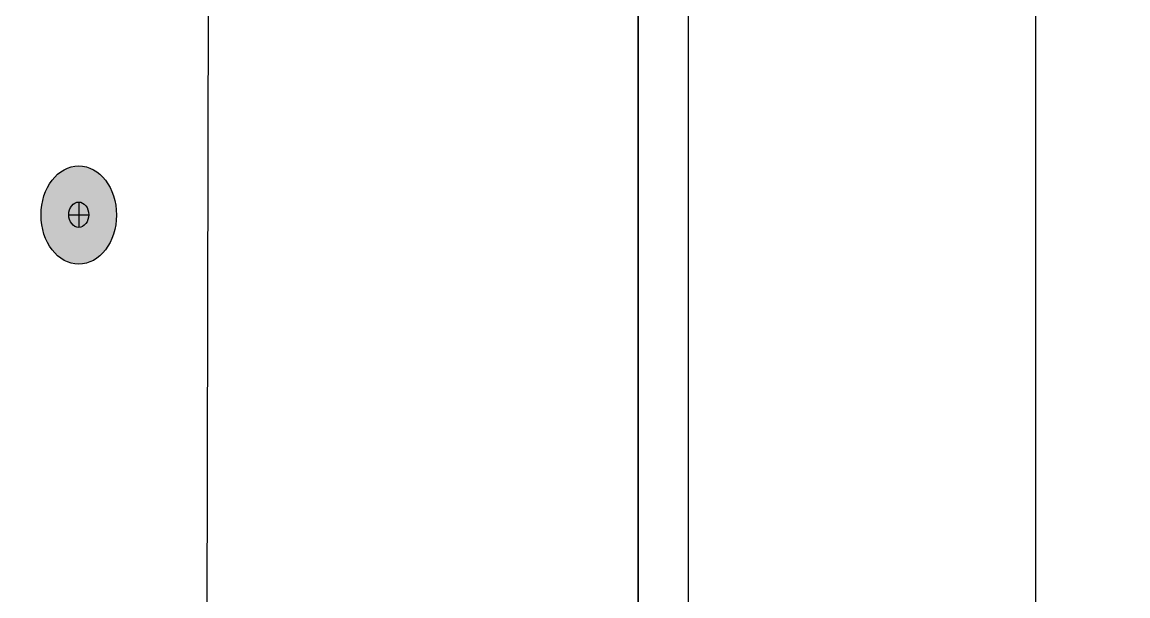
# Model space of a CAD drawing. Extents: x -1337 to 5791, y -3809 to 1769.
# Drawn here: x 4459.4 to 4566.9, y -2043.2 to -1987.4 of the extents above; entities that cross this region are included whole.
import ezdxf

# ---------------------------------------------------------------- set-up
doc = ezdxf.new("R2010")
doc.units = 0
doc.header["$MEASUREMENT"] = 0
for name, color, linetype, lineweight in [('G-ANNO-TTLB', 7, 'Continuous', 0), ('TYVEK', 7, 'Continuous', 0), ('WALL SCRATCH', 7, 'Continuous', 0)]:
    doc.layers.add(name, color=color, linetype=linetype, lineweight=lineweight)

# ---------------------------------------------------------------- blocks, each defined once
blk = doc.blocks.new('Block_294')
at = {"layer": 'WALL SCRATCH', "true_color": 0x003b71, "transparency": 33554687}
h = blk.add_hatch(color=156, dxfattribs=at)
h.dxf.hatch_style = 2
edge = h.paths.add_edge_path()
edge.add_ellipse((4464.93, -2006.13), major_axis=(0, 4.78), ratio=0.766948, start_angle=0, end_angle=360)
at = {"layer": 'WALL SCRATCH', "color": 18, "lineweight": 25, "true_color": 0x080808}
for p, q in [((4464.93, -2004.87), (4464.93, -2007.34)), ((4463.96, -2006.1), (4465.9, -2006.1))]:
    blk.add_line(p, q, dxfattribs=at)
at = {"layer": 'WALL SCRATCH', "color": 8, "lineweight": 25, "true_color": 0x808080}
blk.add_lwpolyline([(4464.42, -2001.71)], dxfattribs=at)
at = {"layer": 'WALL SCRATCH', "color": 18, "lineweight": 25, "true_color": 0x000000}
blk.add_ellipse((4464.93, -2006.13), major_axis=(0, 4.78), ratio=0.766948, dxfattribs=at)
at = {"layer": 'WALL SCRATCH', "color": 18, "lineweight": 25, "true_color": 0x080808}
blk.add_ellipse((4464.93, -2006.1), major_axis=(0, 1.23), ratio=0.788846, dxfattribs=at)
blk = doc.blocks.new('Block_293')
at = {"layer": 'WALL SCRATCH'}
blk.add_blockref('Block_294', (0, 0), dxfattribs=at)
blk = doc.blocks.new('Block_292')
at = {"layer": 'WALL SCRATCH'}
blk.add_blockref('Block_293', (0, 0), dxfattribs=at)
blk = doc.blocks.new('Block_307')
at = {"layer": 'WALL SCRATCH', "true_color": 0x003b71, "transparency": 33554687}
h = blk.add_hatch(color=156, dxfattribs=at)
h.dxf.hatch_style = 2
edge = h.paths.add_edge_path()
edge.add_ellipse((4464.93, -2006.13), major_axis=(0, 4.78), ratio=0.766948, start_angle=0, end_angle=360)
at = {"layer": 'WALL SCRATCH', "color": 18, "lineweight": 25, "true_color": 0x080808}
for p, q in [((4464.93, -2004.87), (4464.93, -2007.34)), ((4463.96, -2006.1), (4465.9, -2006.1))]:
    blk.add_line(p, q, dxfattribs=at)
at = {"layer": 'WALL SCRATCH', "color": 8, "lineweight": 25, "true_color": 0x808080}
blk.add_lwpolyline([(4464.42, -2001.71)], dxfattribs=at)
at = {"layer": 'WALL SCRATCH', "color": 18, "lineweight": 25, "true_color": 0x000000}
blk.add_ellipse((4464.93, -2006.13), major_axis=(0, 4.78), ratio=0.766948, dxfattribs=at)
at = {"layer": 'WALL SCRATCH', "color": 18, "lineweight": 25, "true_color": 0x080808}
blk.add_ellipse((4464.93, -2006.1), major_axis=(0, 1.23), ratio=0.788846, dxfattribs=at)
blk = doc.blocks.new('Block_306')
at = {"layer": 'WALL SCRATCH'}
blk.add_blockref('Block_307', (0, 0), dxfattribs=at)
blk = doc.blocks.new('Block_305')
at = {"layer": 'WALL SCRATCH'}
blk.add_blockref('Block_306', (0, 0), dxfattribs=at)
blk = doc.blocks.new('Block_548')
at = {"layer": 'TYVEK', "color": 33, "lineweight": 25, "true_color": 0xcc9966}
for points in [[(4362.53, -2035.54)], [(4460.16, -2090.49)]]:
    blk.add_lwpolyline(points, dxfattribs=at)

msp = doc.modelspace()

# ---------------------------------------------------------------- hatches: boundary and pattern name
at = {"layer": 'G-ANNO-TTLB', "true_color": 0xff00ff, "transparency": 33554687}
h = msp.add_hatch(color=6, dxfattribs=at)
edge = h.paths.add_edge_path()
edge.add_spline(control_points=[(5472, -3692.6), (5472, -3692.6), (2542.48, -3692.6), (2542.48, -3692.6), (2542.48, -3692.6), (2542.48, -1235.6), (2542.48, -1235.6), (2542.48, -1235.6), (5472, -1235.6), (5472, -1235.6), (5472, -1235.6), (5472, -3692.6), (5472, -3692.6)], knot_values=[0, 0, 0, 0, 1, 1, 1, 2, 2, 2, 3, 3, 3, 4, 4, 4, 4], degree=3, periodic=0)
edge = h.paths.add_edge_path()
edge.add_spline(control_points=[(2551.48, -1244.6), (2551.48, -1244.6), (2551.48, -3683.6), (2551.48, -3683.6), (2551.48, -3683.6), (5463, -3683.6), (5463, -3683.6), (5463, -3683.6), (5463, -1244.6), (5463, -1244.6), (5463, -1244.6), (2551.48, -1244.6), (2551.48, -1244.6)], knot_values=[0, 0, 0, 0, 1, 1, 1, 2, 2, 2, 3, 3, 3, 4, 4, 4, 4], degree=3, periodic=0)
edge.add_line((2551.48, -1244.6), (2551.48, -1244.6))

# ---------------------------------------------------------------- linework, layer by layer
at = {"layer": 'G-ANNO-TTLB'}
for points in [[(5472, -3692.6), (5472, -3692.6), (2542.48, -3692.6), (2542.48, -3692.6), (2542.48, -3692.6), (2542.48, -1235.6), (2542.48, -1235.6), (2542.48, -1235.6), (5472, -1235.6), (5472, -1235.6), (5472, -1235.6), (5472, -3692.6), (5472, -3692.6)], [(2551.48, -1244.6), (2551.48, -1244.6), (2551.48, -3683.6), (2551.48, -3683.6), (2551.48, -3683.6), (5463, -3683.6), (5463, -3683.6), (5463, -3683.6), (5463, -1244.6), (5463, -1244.6), (5463, -1244.6), (2551.48, -1244.6), (2551.48, -1244.6)]]:
    msp.add_open_spline(points, degree=3, knots=[0, 0, 0, 0, 1, 1, 1, 2, 2, 2, 3, 3, 3, 4, 4, 4, 4], dxfattribs=at)
at = {"layer": 'TYVEK', "color": 18, "lineweight": 25, "true_color": 0x000000}
msp.add_line((4519.3, -1863.71), (4519.3, -2288.07), dxfattribs=at)
at = {"layer": 'TYVEK', "color": 2, "lineweight": 25, "true_color": 0xffff00}
msp.add_line((4519.3, -2288.07), (4519.3, -1921.48), dxfattribs=at)
msp.add_lwpolyline([(4476.74, -2025.45)], dxfattribs=at)
at = {"layer": 'WALL SCRATCH', "color": 33, "lineweight": 25, "true_color": 0xcc9966}
msp.add_line((4557.98, -2265.17), (4557.98, -1840.8), dxfattribs=at)
at = {"layer": 'WALL SCRATCH', "color": 2, "lineweight": 25, "true_color": 0xffff00}
for p, q in [((4524.22, -2284.01), (4524.22, -1859.65)), ((4519.27, -1862.18), (4519.27, -2286.54))]:
    msp.add_line(p, q, dxfattribs=at)
at = {"layer": 'WALL SCRATCH', "color": 18, "lineweight": 25, "true_color": 0x000000}
msp.add_line((4477.72, -1894.62), (4477.11, -2171.21), dxfattribs=at)
msp.add_line((4477.72, -1894.62), (4477.11, -2171.21), dxfattribs=at)

# ---------------------------------------------------------------- block references
at = {"layer": 'TYVEK'}
msp.add_blockref('Block_548', (0, 0), dxfattribs=at)
at = {"layer": 'WALL SCRATCH'}
for name in ['Block_292', 'Block_305']:
    msp.add_blockref(name, (0, 0), dxfattribs=at)

doc.saveas('drawing.dxf')
